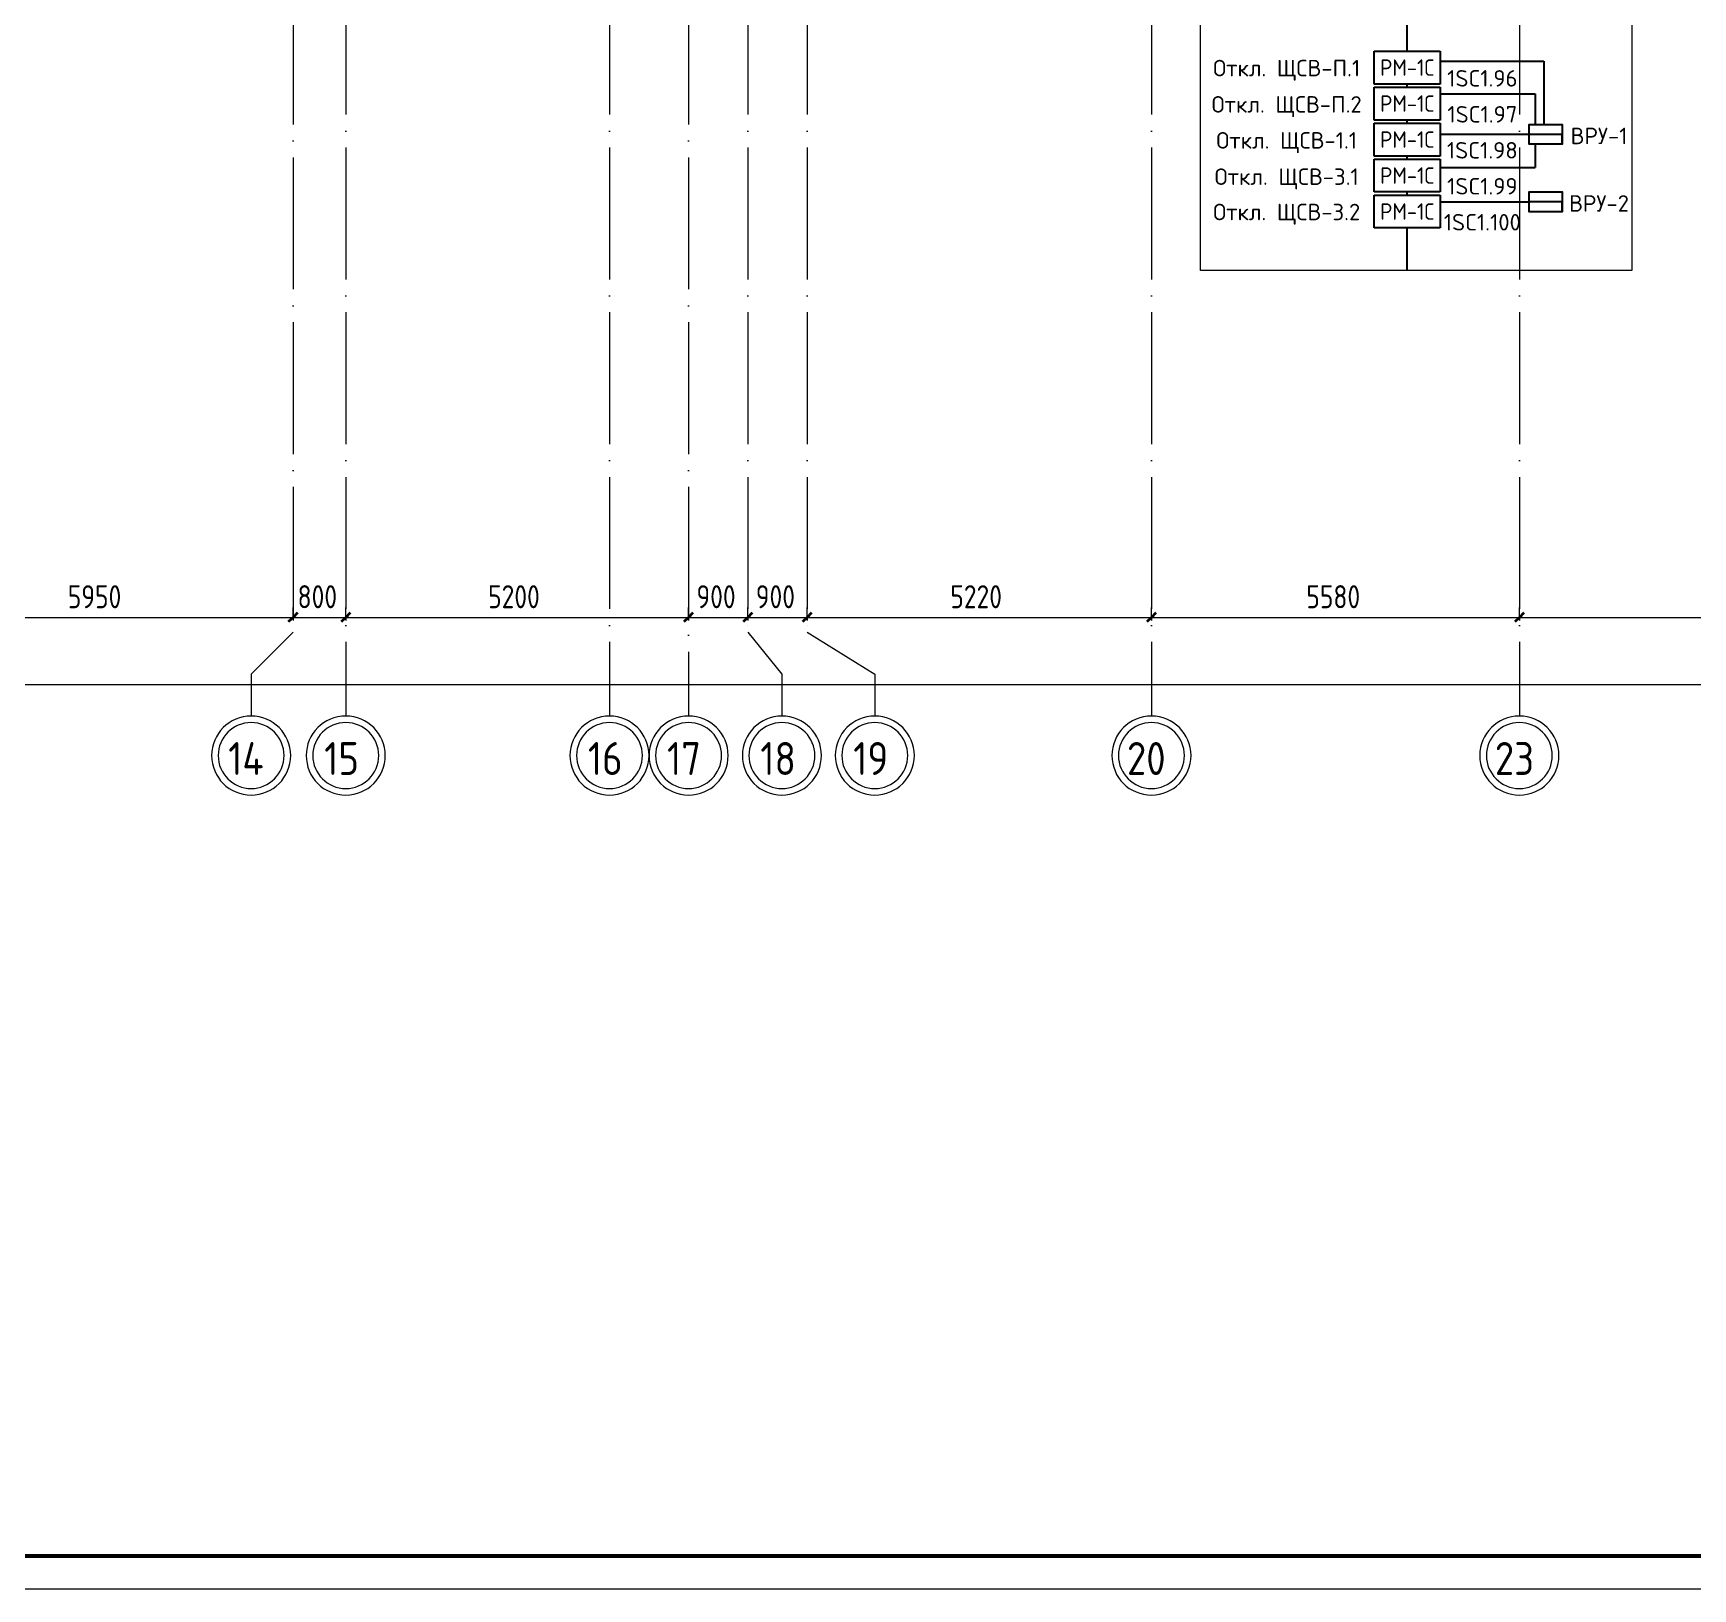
# Model space of a CAD drawing. Header units: millimetres. Extents: x -1073752 to 1436911, y -1379358 to 94781.
# Drawn here: x -1019008 to -993837, y -944488 to -920886 of the extents above; entities that cross this region are included whole.
import ezdxf
from ezdxf.enums import TextEntityAlignment as Align

# ---------------------------------------------------------------- set-up
doc = ezdxf.new("R2010")
doc.units = ezdxf.units.MM
doc.set_wipeout_variables(frame=1)
doc.linetypes.add('ADSK_Линия сетки', pattern=[25, 20, -2.5, 0, -2.5])
for name, color, linetype, lineweight in [('RC-Линии_связи-Адресные', 5, 'Continuous', 50), ('RC-Прочее_оборудование', 1, 'Continuous', 30), ('АПС', 5, 'Continuous', 30), ('лс', 5, 'Continuous', 30), ('Оси', 252, 'Continuous', 9), ('ОФ_рамка', 8, 'Continuous', 60), ('Размеры', 250, 'Continuous', 9)]:
    doc.layers.add(name, color=color, linetype=linetype, lineweight=lineweight)
doc.styles.add('GOST Common_2', font='', dxfattribs={"width": 0.9, "height": 250})
doc.styles.add('GOST Common_4', font='', dxfattribs={"height": 7})
doc.styles.add('ICOCPEUR', font='isocpeur.ttf', dxfattribs={"height": 250})
doc.styles.add('ISOCPEUR', font='isocpeur.ttf', dxfattribs={"height": 250})
doc.styles.get("Standard").update_dxf_attribs({"font": 'arial.ttf'})
doc.styles.get('GOST Common_2').set_extended_font_data('GOST type B')
doc.styles.get('GOST Common_4').set_extended_font_data('GOST 2.304 type A')

# ---------------------------------------------------------------- blocks, each defined once
blk = doc.blocks.new('1 этаж')
at = {"layer": 'Оси', "color": 251, "linetype": 'ADSK_Линия сетки', "ltscale": 100, "true_color": 0x636466}
for p, q in [((-22656, 32207), (-22656, -32500)), ((-16656, 32207), (-16656, -33770)), ((-21856, -2644), (-21856, -33770)), ((-17856, -2644), (-17856, -33770)), ((-15756, -2644), (-15756, -32500)), ((-14856, -2644), (-14856, -32500)), ((-9636, -2644), (-9636, -33770)), ((-4056, -2644), (-4056, -33770))]:
    blk.add_line(p, q, dxfattribs=at)
at = {"layer": 'Оси', "color": 251, "ltscale": 100, "true_color": 0x636466}
for p, q in [((-22656, -32500), (-23291, -33135)), ((-15756, -32500), (-15241, -33135)), ((-14856, -32500), (-13832, -33135)), ((-23291, -33135), (-23291, -33770)), ((-15241, -33135), (-15241, -33770)), ((-13832, -33135), (-13832, -33770))]:
    blk.add_line(p, q, dxfattribs=at)
at = {"layer": 'Оси', "color": 251, "lineweight": 20, "true_color": 0x636466}
for centre, radius, start, end in [((-23291, -34370), 600, 0, 180), ((-23291, -34370), 500, 0, 180), ((-21856, -34370), 600, 0, 180), ((-21856, -34370), 500, 0, 180), ((-17856, -34370), 600, 0, 180), ((-17856, -34370), 500, 0, 180), ((-16656, -34370), 600, 0, 180), ((-16656, -34370), 500, 0, 180), ((-15241, -34370), 600, 0, 180), ((-15241, -34370), 500, 0, 180), ((-13832, -34370), 600, 0, 180), ((-13832, -34370), 500, 0, 180), ((-9636, -34370), 600, 0, 180), ((-9636, -34370), 500, 0, 180), ((-4056, -34370), 600, 0, 180), ((-4056, -34370), 500, 0, 180), ((-23291, -34370), 600, 180, 0), ((-23291, -34370), 500, 180, 0), ((-21856, -34370), 600, 180, 0), ((-21856, -34370), 500, 180, 0), ((-17856, -34370), 600, 180, 0), ((-17856, -34370), 500, 180, 0), ((-16656, -34370), 600, 180, 0), ((-16656, -34370), 500, 180, 0), ((-15241, -34370), 600, 180, 0), ((-15241, -34370), 500, 180, 0), ((-13832, -34370), 600, 180, 0), ((-13832, -34370), 500, 180, 0), ((-9636, -34370), 600, 180, 0), ((-9636, -34370), 500, 180, 0), ((-4056, -34370), 600, 180, 0), ((-4056, -34370), 500, 180, 0)]:
    blk.add_arc(centre, radius, start, end, dxfattribs=at)
at = {"layer": 'Размеры', "color": 251, "lineweight": 20, "true_color": 0x636466}
for p, q in [((-22656, -32273), (-22656, -32123)), ((-22656, -32273), (-22656, -32123)), ((-21856, -32273), (-21856, -32123)), ((-21856, -32273), (-21856, -32123)), ((-16656, -32273), (-16656, -32123)), ((-16656, -32273), (-16656, -32123)), ((-15756, -32273), (-15756, -32123)), ((-15756, -32273), (-15756, -32123)), ((-14856, -32273), (-14856, -32123)), ((-14856, -32273), (-14856, -32123)), ((-9636, -32273), (-9636, -32123)), ((-9636, -32273), (-9636, -32123)), ((-4056, -32273), (-4056, -32123)), ((-4056, -32273), (-4056, -32123)), ((-28606, -32273), (-22656, -32273)), ((-22656, -32273), (-22656, -32323)), ((-22656, -32273), (-21856, -32273)), ((-22656, -32273), (-22656, -32323)), ((-21856, -32273), (-21856, -32323)), ((-21856, -32273), (-16656, -32273)), ((-21856, -32273), (-21856, -32323)), ((-16656, -32273), (-16656, -32323)), ((-16656, -32273), (-15756, -32273)), ((-16656, -32273), (-16656, -32323)), ((-15756, -32273), (-15756, -32323)), ((-15756, -32273), (-14856, -32273)), ((-15756, -32273), (-15756, -32323)), ((-14856, -32273), (-14856, -32323)), ((-14856, -32273), (-9636, -32273)), ((-14856, -32273), (-14856, -32323)), ((-9636, -32273), (-9636, -32323)), ((-9636, -32273), (-4056, -32273)), ((-9636, -32273), (-9636, -32323)), ((-4056, -32273), (-4056, -32323)), ((-4056, -32273), (2294, -32273)), ((-4056, -32273), (-4056, -32323)), ((-65606, -33291), (2294, -33291))]:
    blk.add_line(p, q, dxfattribs=at)
at = {"layer": 'Размеры', "color": 251, "lineweight": 40, "true_color": 0x636466}
for p, q in [((-22656, -32273), (-22585, -32202)), ((-22656, -32273), (-22585, -32202)), ((-21856, -32273), (-21785, -32202)), ((-21856, -32273), (-21785, -32202)), ((-16656, -32273), (-16585, -32202)), ((-16656, -32273), (-16585, -32202)), ((-15756, -32273), (-15685, -32202)), ((-15756, -32273), (-15685, -32202)), ((-14856, -32273), (-14785, -32202)), ((-14856, -32273), (-14785, -32202)), ((-9636, -32273), (-9565, -32202)), ((-9636, -32273), (-9565, -32202)), ((-4056, -32273), (-3985, -32202)), ((-4056, -32273), (-3985, -32202)), ((-22656, -32273), (-22727, -32343)), ((-22656, -32273), (-22727, -32343)), ((-21856, -32273), (-21927, -32343)), ((-21856, -32273), (-21927, -32343)), ((-16656, -32273), (-16727, -32343)), ((-16656, -32273), (-16727, -32343)), ((-15756, -32273), (-15827, -32343)), ((-15756, -32273), (-15827, -32343)), ((-14856, -32273), (-14927, -32343)), ((-14856, -32273), (-14927, -32343)), ((-9636, -32273), (-9707, -32343)), ((-9636, -32273), (-9707, -32343)), ((-4056, -32273), (-4127, -32343)), ((-4056, -32273), (-4127, -32343))]:
    blk.add_line(p, q, dxfattribs=at)
at = {"layer": 'Оси', "color": 251, "true_color": 0x636466, "style": 'GOST Common_2', "width": 0.9}
for s, p in [('14', (-23639, -34665)), ('15', (-22183, -34665)), ('16', (-18183, -34665)), ('17', (-16983, -34665)), ('18', (-15568, -34665)), ('19', (-14159, -34665)), ('20', (-10008, -34665)), ('23', (-4428, -34665))]:
    blk.add_text(s, height=500, dxfattribs=at).set_placement(p)
at = {"layer": 'Размеры', "color": 251, "lineweight": 20, "true_color": 0x636466, "char_height": 350, "attachment_point": 1, "line_spacing_factor": 1.022761, "style": 'GOST Common_4'}
for s, insert, width in [('5950', (-26072, -31785), 1059.58), ('800', (-22587, -31785), 794.69), ('5200', (-19697, -31785), 1059.58), ('900', (-16537, -31785), 794.69), ('900', (-15637, -31785), 794.69), ('5220', (-12687, -31785), 1059.58), ('5580', (-7287, -31785), 1059.58)]:
    blk.add_mtext(s, dxfattribs=dict(at, insert=insert, width=width))
blk = doc.blocks.new('А0')
at = {"layer": 'ОФ_рамка', "color": 0, "linetype": 'Continuous', "ltscale": 100}
blk.add_lwpolyline([(224168, -393217), (340568, -393217)], dxfattribs=at)
at = {"layer": 'ОФ_рамка', "color": 0, "linetype": 'Continuous', "lineweight": 5, "ltscale": 100}
blk.add_lwpolyline([(222168, -393717), (341068, -393717)], dxfattribs=at)
blk = doc.blocks.new('РМ-1С')
at = {"layer": 'RC-Прочее_оборудование'}
blk.add_point((0, 0), dxfattribs=at)
blk.add_wipeout([(5, 2.5), (5, -2.5), (-5, -2.5), (-5, 2.5)]).dxf.layer = 'RC-Прочее_оборудование'
blk.add_wipeout([(-5, -2.5), (-5, 2.5), (5, 2.5), (5, -2.5)]).dxf.layer = 'RC-Прочее_оборудование'
for p, q in [((-5, 2.5), (5, 2.5)), ((-5, -2.5), (-5, 2.5)), ((5, 2.5), (5, -2.5)), ((5, -2.5), (-5, -2.5))]:
    blk.add_line(p, q, dxfattribs=at)
at = {"layer": 'RC-Прочее_оборудование', "ltscale": 100, "style": 'ISOCPEUR', "width": 0.9}
blk.add_text('РМ-1С', height=2.5, dxfattribs=at).set_placement((0, 0), align=Align.MIDDLE)
at = {"layer": 'RC-Прочее_оборудование'}
blk.add_attdef('PSTN', text='', height=2.5, dxfattribs=at).set_placement((5.52, 2.59), align=Align.BOTTOM_CENTER)

msp = doc.modelspace()

# ---------------------------------------------------------------- linework, layer by layer
at = {"layer": 'АПС', "color": 7, "lineweight": 30}
for points in [[(-995819, -922570.8), (-996319, -922570.8), (-996319, -922270.8), (-995819, -922270.8), (-995819, -922570.8), (-995819, -922420.8), (-996319, -922420.8)], [(-995819, -923594.6), (-996319, -923594.6), (-996319, -923294.6), (-995819, -923294.6), (-995819, -923594.6), (-995819, -923444.6), (-996319, -923444.6)]]:
    msp.add_lwpolyline(points, dxfattribs=at)
at = {"layer": 'лс', "color": 5}
for p, q in [((-997668.1, -921310.3), (-996095.5, -921310.3)), ((-996095.5, -921310.3), (-996095.5, -922270.8)), ((-997668.1, -921808.3), (-996227, -921808.3)), ((-996227, -921808.3), (-996227, -922270.8)), ((-996319, -922420.8), (-997668.1, -922420.8)), ((-996227, -922570.8), (-996227, -922924.7)), ((-997668.1, -922924.7), (-996227, -922924.7)), ((-997668.1, -923444.6), (-996319, -923444.6))]:
    msp.add_line(p, q, dxfattribs=at)
at = {"layer": 'лс', "color": 0, "lineweight": 20}
msp.add_lwpolyline([(-1001301.5, -920669.1), (-994760, -920669.1), (-994760, -924487), (-1001301.5, -924487)], close=True, dxfattribs=at)
at = {"layer": 'лс'}
msp.add_lwpolyline([(-998168, -924487), (-998168, -920669.1)], dxfattribs=at)

# ---------------------------------------------------------------- block references
msp.add_blockref('1 этаж', (-992411.4, -897475.7))
at = {"layer": 'ОФ_рамка', "color": 0, "lineweight": -2}
msp.add_blockref('А0', (-1293843.1, -550771.2), dxfattribs=at)

# ---------------------------------------------------------------- texts
at = {"layer": 'RC-Линии_связи-Адресные', "color": 0, "linetype": 'Continuous', "lineweight": 40, "ltscale": 15, "char_height": 250, "width": 2971.683, "attachment_point": 2, "style": 'ICOCPEUR'}
for s, insert in [('Откл. ЩСВ-П.1', (-999996.1, -921290.6)), ('Откл. ЩСВ-П.2', (-999996.1, -921841.3)), ('Откл. ЩСВ-1.1', (-999996.1, -922387.2)), ('ВРУ-1', (-995259.2, -922320)), ('Откл. ЩСВ-3.1', (-999996.1, -922938)), ('Откл. ЩСВ-3.2', (-999996.1, -923474.1)), ('ВРУ-2', (-995259.2, -923343.9))]:
    msp.add_mtext(s, dxfattribs=dict(at, insert=insert))

# ---------------------------------------------------------------- next in the draw order: block references
at = {"lineweight": 9}
ref = msp.add_blockref('РМ-1С', (-998168, -923591.4), dxfattribs=dict(at, xscale=100, yscale=100, zscale=100))
ref.add_attrib('PSTN', '1SC1.100', dxfattribs={"layer": 'RC-Прочее_оборудование', "color": 0, "height": 250, "style": 'ICOCPEUR'}).set_placement((-997028.8, -923954.6), align=Align.BOTTOM_CENTER)

# ---------------------------------------------------------------- next in the draw order: block references
ref = msp.add_blockref('РМ-1С', (-998168, -923045.5), dxfattribs=dict(at, xscale=100, yscale=100, zscale=100))
ref.add_attrib('PSTN', '1SC1.99', dxfattribs={"layer": 'RC-Прочее_оборудование', "color": 0, "height": 250, "style": 'ICOCPEUR'}).set_placement((-997028.8, -923408.7), align=Align.BOTTOM_CENTER)

# ---------------------------------------------------------------- next in the draw order: block references
ref = msp.add_blockref('РМ-1С', (-998168, -922499.7), dxfattribs=dict(at, xscale=100, yscale=100, zscale=100))
ref.add_attrib('PSTN', '1SC1.98', dxfattribs={"layer": 'RC-Прочее_оборудование', "color": 0, "height": 250, "style": 'ICOCPEUR'}).set_placement((-997028.8, -922862.9), align=Align.BOTTOM_CENTER)

# ---------------------------------------------------------------- next in the draw order: block references
ref = msp.add_blockref('РМ-1С', (-998168, -921953.8), dxfattribs=dict(at, xscale=100, yscale=100, zscale=100))
ref.add_attrib('PSTN', '1SC1.97', dxfattribs={"layer": 'RC-Прочее_оборудование', "color": 0, "height": 250, "style": 'ICOCPEUR'}).set_placement((-997028.8, -922317), align=Align.BOTTOM_CENTER)

# ---------------------------------------------------------------- next in the draw order: block references
ref = msp.add_blockref('РМ-1С', (-998168, -921407.9), dxfattribs=dict(at, xscale=100, yscale=100, zscale=100))
ref.add_attrib('PSTN', '1SC1.96', dxfattribs={"layer": 'RC-Прочее_оборудование', "color": 0, "height": 250, "style": 'ICOCPEUR'}).set_placement((-997028.8, -921771.1), align=Align.BOTTOM_CENTER)

doc.saveas('drawing.dxf')
